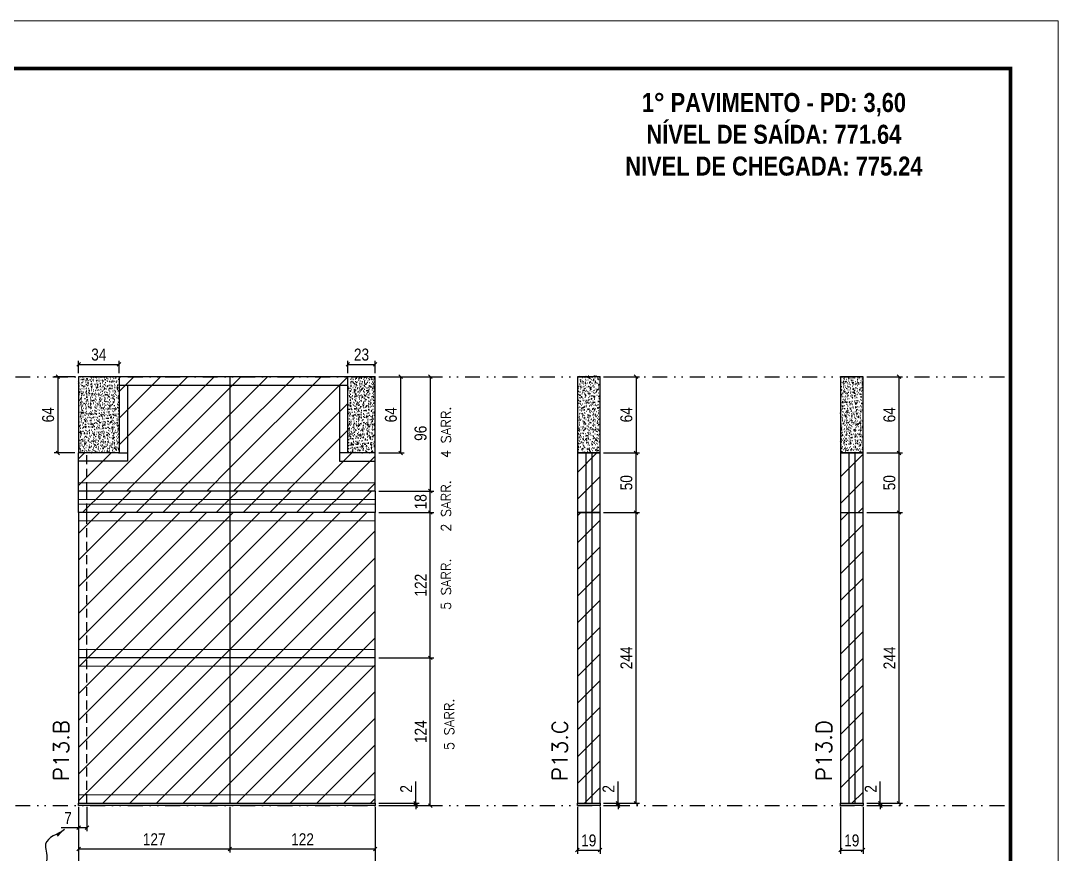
# Model space of a CAD drawing. Extents: x 2949 to 9203, y -16089 to 12527.
# Drawn here: x 3563 to 4434, y -5401 to -4702 of the extents above; entities that cross this region are included whole.
import ezdxf

# ---------------------------------------------------------------- set-up
doc = ezdxf.new("R2010")
doc.units = 0
for name, pattern in [('DASHED', [0.75, 0.5, -0.25]), ('DIVIDE2', [0.625, 0.25, -0.125, 0, -0.125, 0, -0.125]), ('HIDDEN', [0.375, 0.25, -0.125])]:
    doc.linetypes.add(name, pattern=pattern)
for name, color, linetype in [('COTA', 241, 'Continuous'), ('NOMENCLATURA', 7, 'Continuous'), ('Nível', 160, 'Continuous'), ('Painéis', 200, 'Continuous'), ('SARR_2.2x7', 40, 'Continuous'), ('Sarrafo de Pressão', 42, 'HIDDEN')]:
    doc.layers.add(name, color=color, linetype=linetype)
for name, color, linetype, lineweight in [('Folhas', 255, 'Continuous', 9), ('Hachura', 251, 'Continuous', 9), ('Sarr 2.2x7', 40, 'Continuous', 9), ('SARRAFO DE PRESSAO', 251, 'DASHED', 9), ('Texto Seção', 7, 'Continuous', 15)]:
    doc.layers.add(name, color=color, linetype=linetype, lineweight=lineweight)
doc.styles.add('COTA TECNICA', font='techl___.ttf', dxfattribs={"height": 10})
doc.styles.add('COTA TECNICA-50', font='techl___.ttf', dxfattribs={"height": 10})
doc.styles.add('REGUA-120', font='ROMANS.shx', dxfattribs={"height": 15})
doc.styles.add('ROMANC', font='techb___.ttf', dxfattribs={"height": 2.5})
doc.styles.add('ROMANS', font='romans.shx')
doc.styles.get("Standard").update_dxf_attribs({"font": 'arial.ttf'})
doc.dimstyles.new('COTA PAINEL-50', dxfattribs={"dimtxt": 10, "dimasz": 3, "dimexe": 3, "dimexo": 3, "dimgap": 3, "dimtad": 1, "dimdec": 1, "dimzin": 12, "dimdsep": 46, "dimtxsty": 'COTA TECNICA-50', "dimblk1": 'OBLIQUE', "dimblk2": 'OBLIQUE', "dimsah": 1, "dimcen": 0.9, "dimclrd": 4, "dimclre": 4, "dimclrt": 240, "dimadec": 1, "dimazin": 3, "dimtfac": 1, "dimtdec": 1, "dimtmove": 0, "dimatfit": 3, "dimfxl": 1, "dimtolj": 1, "dimtzin": 12, "dimarcsym": 0})
doc.dimstyles.new('PAINEL', dxfattribs={"dimtxt": 10, "dimasz": 3, "dimexe": 3, "dimexo": 3, "dimgap": 3, "dimtad": 1, "dimdec": 1, "dimzin": 12, "dimdsep": 46, "dimtxsty": 'COTA TECNICA', "dimblk1": 'OBLIQUE', "dimblk2": 'OBLIQUE', "dimsah": 1, "dimcen": 0.9, "dimclrd": 4, "dimclre": 4, "dimclrt": 240, "dimadec": 1, "dimazin": 3, "dimtfac": 1, "dimtdec": 1, "dimtmove": 0, "dimatfit": 3, "dimfxl": 1, "dimtolj": 1, "dimtzin": 12, "dimarcsym": 0})
doc.dimstyles.get("Standard").update_dxf_attribs({"dimtxt": 0.18, "dimasz": 0.18, "dimexe": 0.18, "dimexo": 0.0625, "dimgap": 0.09, "dimtad": 0, "dimtih": 1, "dimtoh": 1, "dimdec": 4, "dimzin": 0, "dimdsep": 46, "dimtxsty": 'Standard', "dimcen": 0.09, "dimadec": 0, "dimazin": 0, "dimtfac": 1, "dimtdec": 4, "dimtofl": 0, "dimtmove": 0, "dimatfit": 3, "dimfxl": 1, "dimtolj": 1, "dimtzin": 0, "dimarcsym": 0})
pattern_1 = [(45, (-129255.467, -37644.947), (-11.2253202, 11.2253202), [])]
pattern_2 = [(45, (-2336.75, -5158.344), (-11.22532, 11.22532), [])]
pattern_3 = [(50, (-129255.4665, -35333.7967), (5.46554007, -0.47817257), [0.5715, -6.2865]), (355, (-129255.4665, -35333.7967), (-1.05730264, 5.73170536), [0.4572, -5.02921753]), (100.4514447, (-129255.011, -35333.8366), (4.40823741, 5.25353256), [0.48570026, -5.34270734]), (46.1842, (-129255.4665, -35332.273), (8.13237123, -1.26126984), [0.85725, -9.42975]), (96.6355576, (-129254.789, -35332.378), (7.122124, 7.42278374), [0.7285507, -8.01406824]), (351.184151, (-129255.4665, -35332.273), (7.122124, 7.42278374), [0.685799, -7.54379196]), (21, (-129254.7045, -35332.6537), (4.54843174, -3.06795595), [0.5715, -6.2865]), (326, (-129254.7045, -35332.6537), (1.85406085, 5.52563898), [0.4572, -5.0292]), (71.451445, (-129254.3255, -35332.9094), (6.40249258, 2.45768307), [0.48570026, -5.34269813]), (37.5, (-129255.4665, -35333.7967), (0.092658098, 2.536651166), [0, -4.96824, 0, -5.1054, 0, -5.04825]), (7.5, (-129255.4665, -35333.7967), (2.004589875, 3.005417245), [0, -2.91084, 0, -4.85394, 0, -1.92405]), (327.5, (-129257.1658, -35333.7967), (4.067717855, -0.17186232), [0, -1.905, 0, -5.9436, 0, -7.8867]), (317.5, (-129257.9278, -35333.7967), (4.44387544, 0.76279473), [0, -2.4765, 0, -3.94716, 0, -5.6007])]
pattern_4 = [(45, (0, 1148.575), (-11.22532, 11.22532), [])]

# ---------------------------------------------------------------- blocks, each defined once
blk = doc.blocks.new('9999999999')
at = {"layer": 'Folhas'}
blk.add_lwpolyline([(98138.98, 34190.21), (99623.98, 34190.21), (99623.98, 35240.21), (98138.98, 35240.21)], close=True, dxfattribs=at)
at = {"layer": 'Folhas', "color": 30, "const_width": 3}
blk.add_lwpolyline([(98213.98, 34230.21), (99583.98, 34230.21), (99583.98, 35200.21), (98213.98, 35200.21)], close=True, dxfattribs=at)
blk = doc.blocks.new('_Oblique')
at = {"color": 0, "linetype": 'ByBlock', "lineweight": -2}
blk.add_line((-0.5, -0.5), (0.5, 0.5), dxfattribs=at)
blk = doc.blocks.new('*D2366')
at = {"layer": 'COTA', "color": 4, "lineweight": -2, "transparency": 16777216}
for p, q in [((3611.71, -5361.61), (3611.71, -5425.56)), ((3860.71, -5361.61), (3860.71, -5425.56)), ((3611.71, -5422.56), (3860.71, -5422.56))]:
    blk.add_line(p, q, dxfattribs=at)
at = {"layer": 'Defpoints', "color": 0, "transparency": 16777216}
for p in [(3611.71, -5358.61), (3860.71, -5358.61), (3860.71, -5422.56)]:
    blk.add_point(p, dxfattribs=at)
at = {"layer": 'COTA', "color": 4, "lineweight": -2, "transparency": 16777216, "xscale": 3, "yscale": 3, "zscale": 3, "rotation": 180}
blk.add_blockref('_Oblique', (3611.71, -5422.56), dxfattribs=at)
at = {"layer": 'COTA', "color": 4, "lineweight": -2, "transparency": 16777216, "xscale": 3, "yscale": 3, "zscale": 3}
blk.add_blockref('_Oblique', (3860.71, -5422.56), dxfattribs=at)
at = {"layer": 'COTA', "color": 240, "transparency": 16777216, "insert": (3736.21, -5414.46), "char_height": 10, "attachment_point": 5, "style": 'COTA TECNICA'}
blk.add_mtext('\\A1;249', dxfattribs=at)
blk = doc.blocks.new('*D2367')
at = {"layer": 'COTA', "color": 4, "lineweight": -2, "transparency": 16777216}
for p, q in [((3611.71, -5363.61), (3611.71, -5382.12)), ((3618.71, -5361.61), (3618.71, -5382.12)), ((3611.71, -5379.12), (3596.98, -5379.12)), ((3618.71, -5379.12), (3611.71, -5379.12))]:
    blk.add_line(p, q, dxfattribs=at)
at = {"layer": 'Defpoints', "color": 0, "transparency": 16777216}
for p in [(3611.71, -5360.61), (3618.71, -5358.61), (3611.71, -5379.12)]:
    blk.add_point(p, dxfattribs=at)
at = {"layer": 'COTA', "color": 4, "lineweight": -2, "transparency": 16777216, "xscale": 3, "yscale": 3, "zscale": 3, "rotation": 180}
blk.add_blockref('_Oblique', (3611.71, -5379.12), dxfattribs=at)
at = {"layer": 'COTA', "color": 4, "lineweight": -2, "transparency": 16777216, "xscale": 3, "yscale": 3, "zscale": 3}
blk.add_blockref('_Oblique', (3618.71, -5379.12), dxfattribs=at)
at = {"layer": 'COTA', "color": 240, "transparency": 16777216, "insert": (3602.85, -5371.05), "char_height": 10, "attachment_point": 5, "style": 'COTA TECNICA-50'}
blk.add_mtext('\\A1;7', dxfattribs=at)
blk = doc.blocks.new('*D2368')
at = {"layer": 'COTA', "color": 4, "lineweight": -2, "transparency": 16777216}
for p, q in [((3863.71, -5236.61), (3909.95, -5236.61)), ((3906.95, -5360.61), (3906.95, -5236.61)), ((3863.71, -5360.61), (3909.95, -5360.61))]:
    blk.add_line(p, q, dxfattribs=at)
at = {"layer": 'Defpoints', "color": 0, "transparency": 16777216}
for p in [(3860.71, -5236.61), (3906.95, -5236.61), (3860.71, -5360.61)]:
    blk.add_point(p, dxfattribs=at)
at = {"layer": 'COTA', "color": 4, "lineweight": -2, "transparency": 16777216, "xscale": 3, "yscale": 3, "zscale": 3}
for p, rotation in [((3906.95, -5236.61), 90), ((3906.95, -5360.61), 270)]:
    blk.add_blockref('_Oblique', p, dxfattribs=dict(at, rotation=rotation))
at = {"layer": 'COTA', "color": 240, "transparency": 16777216, "insert": (3898.88, -5298.61), "char_height": 10, "attachment_point": 5, "rotation": 90, "style": 'COTA TECNICA-50'}
blk.add_mtext('\\A1;124', dxfattribs=at)
blk = doc.blocks.new('*D2369')
at = {"layer": 'COTA', "color": 4, "lineweight": -2, "transparency": 16777216}
for p, q in [((3894.72, -5358.61), (3894.72, -5340.5)), ((3863.71, -5358.61), (3897.72, -5358.61)), ((3863.71, -5360.61), (3897.72, -5360.61)), ((3894.72, -5360.61), (3894.72, -5358.61)), ((3894.72, -5360.61), (3894.72, -5363.61))]:
    blk.add_line(p, q, dxfattribs=at)
at = {"layer": 'Defpoints', "color": 0, "transparency": 16777216}
for p in [(3860.71, -5358.61), (3860.71, -5360.61), (3894.72, -5360.61)]:
    blk.add_point(p, dxfattribs=at)
at = {"layer": 'COTA', "color": 4, "lineweight": -2, "transparency": 16777216, "xscale": 3, "yscale": 3, "zscale": 3}
for p, rotation in [((3894.72, -5358.61), 270), ((3894.72, -5360.61), 90)]:
    blk.add_blockref('_Oblique', p, dxfattribs=dict(at, rotation=rotation))
at = {"layer": 'COTA', "color": 240, "transparency": 16777216, "insert": (3886.72, -5346.55), "char_height": 10, "attachment_point": 5, "rotation": 90, "style": 'COTA TECNICA-50'}
blk.add_mtext('\\A1;2', dxfattribs=at)
blk = doc.blocks.new('*D2370')
at = {"layer": 'COTA', "color": 4, "linetype": 'ByBlock', "lineweight": -2, "transparency": 16777216}
for p, q in [((3863.71, -5000.61), (3909.95, -5000.61)), ((3906.95, -5000.61), (3906.95, -5096.61)), ((3863.71, -5096.61), (3909.95, -5096.61))]:
    blk.add_line(p, q, dxfattribs=at)
at = {"layer": 'Defpoints', "color": 0, "linetype": 'ByBlock', "transparency": 16777216}
for p in [(3860.71, -5000.61), (3860.71, -5096.61), (3906.95, -5096.61)]:
    blk.add_point(p, dxfattribs=at)
at = {"layer": 'COTA', "color": 4, "linetype": 'ByBlock', "lineweight": -2, "transparency": 16777216, "xscale": 3, "yscale": 3, "zscale": 3}
for p, rotation in [((3906.95, -5000.61), 90), ((3906.95, -5096.61), 270)]:
    blk.add_blockref('_Oblique', p, dxfattribs=dict(at, rotation=rotation))
at = {"layer": 'COTA', "color": 240, "linetype": 'ByBlock', "transparency": 16777216, "insert": (3898.82, -5048.11), "char_height": 10, "attachment_point": 5, "rotation": 90, "style": 'COTA TECNICA'}
blk.add_mtext('\\A1;96', dxfattribs=at)
blk = doc.blocks.new('*D2371')
at = {"layer": 'COTA', "color": 4, "linetype": 'ByBlock', "lineweight": -2, "transparency": 16777216}
for p, q in [((3863.71, -5114.61), (3909.95, -5114.61)), ((3906.95, -5236.61), (3906.95, -5114.61)), ((3863.71, -5236.61), (3909.95, -5236.61))]:
    blk.add_line(p, q, dxfattribs=at)
at = {"layer": 'Defpoints', "color": 0, "linetype": 'ByBlock', "transparency": 16777216}
for p in [(3860.71, -5114.61), (3906.95, -5114.61), (3860.71, -5236.61)]:
    blk.add_point(p, dxfattribs=at)
at = {"layer": 'COTA', "color": 4, "linetype": 'ByBlock', "lineweight": -2, "transparency": 16777216, "xscale": 3, "yscale": 3, "zscale": 3}
for p, rotation in [((3906.95, -5114.61), 90), ((3906.95, -5236.61), 270)]:
    blk.add_blockref('_Oblique', p, dxfattribs=dict(at, rotation=rotation))
at = {"layer": 'COTA', "color": 240, "linetype": 'ByBlock', "transparency": 16777216, "insert": (3898.89, -5175.61), "char_height": 10, "attachment_point": 5, "rotation": 90, "style": 'COTA TECNICA'}
blk.add_mtext('\\A1;122', dxfattribs=at)
blk = doc.blocks.new('*D2395')
at = {"layer": 'COTA', "color": 4, "linetype": 'ByBlock', "lineweight": -2, "transparency": 16777216}
for p, q in [((3611.71, -5361.61), (3611.71, -5399.92)), ((3738.71, -5361.61), (3738.71, -5399.92)), ((3611.71, -5396.92), (3738.71, -5396.92))]:
    blk.add_line(p, q, dxfattribs=at)
at = {"layer": 'Defpoints', "color": 0, "linetype": 'ByBlock', "transparency": 16777216}
for p in [(3611.71, -5358.61), (3738.71, -5358.61), (3738.71, -5396.92)]:
    blk.add_point(p, dxfattribs=at)
at = {"layer": 'COTA', "color": 4, "linetype": 'ByBlock', "lineweight": -2, "transparency": 16777216, "xscale": 3, "yscale": 3, "zscale": 3, "rotation": 180}
blk.add_blockref('_Oblique', (3611.71, -5396.92), dxfattribs=at)
at = {"layer": 'COTA', "color": 4, "linetype": 'ByBlock', "lineweight": -2, "transparency": 16777216, "xscale": 3, "yscale": 3, "zscale": 3}
blk.add_blockref('_Oblique', (3738.71, -5396.92), dxfattribs=at)
at = {"layer": 'COTA', "color": 240, "linetype": 'ByBlock', "transparency": 16777216, "insert": (3675.21, -5388.85), "char_height": 10, "attachment_point": 5, "style": 'COTA TECNICA'}
blk.add_mtext('\\A1;127', dxfattribs=at)
blk = doc.blocks.new('*D2396')
at = {"layer": 'COTA', "color": 4, "linetype": 'ByBlock', "lineweight": -2, "transparency": 16777216}
for p, q in [((3738.71, -5361.61), (3738.71, -5399.92)), ((3860.71, -5363.61), (3860.71, -5399.92)), ((3738.71, -5396.92), (3860.71, -5396.92))]:
    blk.add_line(p, q, dxfattribs=at)
at = {"layer": 'Defpoints', "color": 0, "linetype": 'ByBlock', "transparency": 16777216}
for p in [(3738.71, -5358.61), (3860.71, -5360.61), (3860.71, -5396.92)]:
    blk.add_point(p, dxfattribs=at)
at = {"layer": 'COTA', "color": 4, "linetype": 'ByBlock', "lineweight": -2, "transparency": 16777216, "xscale": 3, "yscale": 3, "zscale": 3, "rotation": 180}
blk.add_blockref('_Oblique', (3738.71, -5396.92), dxfattribs=at)
at = {"layer": 'COTA', "color": 4, "linetype": 'ByBlock', "lineweight": -2, "transparency": 16777216, "xscale": 3, "yscale": 3, "zscale": 3}
blk.add_blockref('_Oblique', (3860.71, -5396.92), dxfattribs=at)
at = {"layer": 'COTA', "color": 240, "linetype": 'ByBlock', "transparency": 16777216, "insert": (3799.71, -5388.86), "char_height": 10, "attachment_point": 5, "style": 'COTA TECNICA'}
blk.add_mtext('\\A1;122', dxfattribs=at)
blk = doc.blocks.new('*D2383')
at = {"layer": 'COTA', "color": 4, "linetype": 'ByBlock', "lineweight": -2, "transparency": 16777216}
for p, q in [((3863.71, -5000.61), (3885.02, -5000.61)), ((3882.02, -5000.61), (3882.02, -5064.61)), ((3863.71, -5064.61), (3885.02, -5064.61))]:
    blk.add_line(p, q, dxfattribs=at)
at = {"layer": 'Defpoints', "color": 0, "linetype": 'ByBlock', "transparency": 16777216}
for p in [(3860.71, -5000.61), (3860.71, -5064.61), (3882.02, -5064.61)]:
    blk.add_point(p, dxfattribs=at)
at = {"layer": 'COTA', "color": 4, "linetype": 'ByBlock', "lineweight": -2, "transparency": 16777216, "xscale": 3, "yscale": 3, "zscale": 3}
for p, rotation in [((3882.02, -5000.61), 90), ((3882.02, -5064.61), 270)]:
    blk.add_blockref('_Oblique', p, dxfattribs=dict(at, rotation=rotation))
at = {"layer": 'COTA', "color": 240, "linetype": 'ByBlock', "transparency": 16777216, "insert": (3873.92, -5032.61), "char_height": 10, "attachment_point": 5, "rotation": 90, "style": 'COTA TECNICA'}
blk.add_mtext('\\A1;64', dxfattribs=at)
blk = doc.blocks.new('*D2384')
at = {"layer": 'COTA', "color": 4, "linetype": 'ByBlock', "lineweight": -2, "transparency": 16777216}
for p, q in [((3608.71, -5000.61), (3591.3, -5000.61)), ((3594.3, -5000.61), (3594.3, -5064.61)), ((3608.71, -5064.61), (3591.3, -5064.61))]:
    blk.add_line(p, q, dxfattribs=at)
at = {"layer": 'Defpoints', "color": 0, "linetype": 'ByBlock', "transparency": 16777216}
for p in [(3611.71, -5000.61), (3594.3, -5064.61), (3611.71, -5064.61)]:
    blk.add_point(p, dxfattribs=at)
at = {"layer": 'COTA', "color": 4, "linetype": 'ByBlock', "lineweight": -2, "transparency": 16777216, "xscale": 3, "yscale": 3, "zscale": 3}
for p, rotation in [((3594.3, -5000.61), 90), ((3594.3, -5064.61), 270)]:
    blk.add_blockref('_Oblique', p, dxfattribs=dict(at, rotation=rotation))
at = {"layer": 'COTA', "color": 240, "linetype": 'ByBlock', "transparency": 16777216, "insert": (3586.2, -5032.61), "char_height": 10, "attachment_point": 5, "rotation": 90, "style": 'COTA TECNICA'}
blk.add_mtext('\\A1;64', dxfattribs=at)
blk = doc.blocks.new('*D2385')
at = {"layer": 'COTA', "color": 4, "linetype": 'ByBlock', "lineweight": -2, "transparency": 16777216}
for p, q in [((3611.71, -4997.61), (3611.71, -4987.34)), ((3645.71, -4997.61), (3645.71, -4987.34)), ((3611.71, -4990.34), (3645.71, -4990.34))]:
    blk.add_line(p, q, dxfattribs=at)
at = {"layer": 'Defpoints', "color": 0, "linetype": 'ByBlock', "transparency": 16777216}
for p in [(3645.71, -4990.34), (3611.71, -5000.61), (3645.71, -5000.61)]:
    blk.add_point(p, dxfattribs=at)
at = {"layer": 'COTA', "color": 4, "linetype": 'ByBlock', "lineweight": -2, "transparency": 16777216, "xscale": 3, "yscale": 3, "zscale": 3, "rotation": 180}
blk.add_blockref('_Oblique', (3611.71, -4990.34), dxfattribs=at)
at = {"layer": 'COTA', "color": 4, "linetype": 'ByBlock', "lineweight": -2, "transparency": 16777216, "xscale": 3, "yscale": 3, "zscale": 3}
blk.add_blockref('_Oblique', (3645.71, -4990.34), dxfattribs=at)
at = {"layer": 'COTA', "color": 240, "linetype": 'ByBlock', "transparency": 16777216, "insert": (3628.71, -4982.12), "char_height": 10, "attachment_point": 5, "style": 'COTA TECNICA'}
blk.add_mtext('\\A1;34', dxfattribs=at)
blk = doc.blocks.new('*D2386')
at = {"layer": 'COTA', "color": 4, "linetype": 'ByBlock', "lineweight": -2, "transparency": 16777216}
for p, q in [((3837.71, -4997.61), (3837.71, -4987.34)), ((3860.71, -4997.61), (3860.71, -4987.34)), ((3837.71, -4990.34), (3860.71, -4990.34))]:
    blk.add_line(p, q, dxfattribs=at)
at = {"layer": 'Defpoints', "color": 0, "linetype": 'ByBlock', "transparency": 16777216}
for p in [(3860.71, -4990.34), (3837.71, -5000.61), (3860.71, -5000.61)]:
    blk.add_point(p, dxfattribs=at)
at = {"layer": 'COTA', "color": 4, "linetype": 'ByBlock', "lineweight": -2, "transparency": 16777216, "xscale": 3, "yscale": 3, "zscale": 3, "rotation": 180}
blk.add_blockref('_Oblique', (3837.71, -4990.34), dxfattribs=at)
at = {"layer": 'COTA', "color": 4, "linetype": 'ByBlock', "lineweight": -2, "transparency": 16777216, "xscale": 3, "yscale": 3, "zscale": 3}
blk.add_blockref('_Oblique', (3860.71, -4990.34), dxfattribs=at)
at = {"layer": 'COTA', "color": 240, "linetype": 'ByBlock', "transparency": 16777216, "insert": (3849.21, -4982.12), "char_height": 10, "attachment_point": 5, "style": 'COTA TECNICA'}
blk.add_mtext('\\A1;23', dxfattribs=at)
blk = doc.blocks.new('*D2349')
at = {"layer": 'COTA', "color": 4, "lineweight": -2, "transparency": 16777216}
for p, q in [((4030.45, -5361.61), (4030.45, -5400.95)), ((4049.45, -5361.61), (4049.45, -5400.95)), ((4030.45, -5397.95), (4049.45, -5397.95))]:
    blk.add_line(p, q, dxfattribs=at)
at = {"layer": 'Defpoints', "color": 0, "transparency": 16777216}
for p in [(4030.45, -5358.61), (4049.45, -5358.61), (4049.45, -5397.95)]:
    blk.add_point(p, dxfattribs=at)
at = {"layer": 'COTA', "color": 4, "lineweight": -2, "transparency": 16777216, "xscale": 3, "yscale": 3, "zscale": 3, "rotation": 180}
blk.add_blockref('_Oblique', (4030.45, -5397.95), dxfattribs=at)
at = {"layer": 'COTA', "color": 4, "lineweight": -2, "transparency": 16777216, "xscale": 3, "yscale": 3, "zscale": 3}
blk.add_blockref('_Oblique', (4049.45, -5397.95), dxfattribs=at)
at = {"layer": 'COTA', "color": 240, "transparency": 16777216, "insert": (4039.95, -5389.87), "char_height": 10, "attachment_point": 5, "style": 'COTA TECNICA'}
blk.add_mtext('\\A1;19', dxfattribs=at)
blk = doc.blocks.new('*D2350')
at = {"layer": 'COTA', "color": 4, "lineweight": -2, "transparency": 16777216}
for p, q in [((4251.23, -5361.61), (4251.23, -5400.95)), ((4270.23, -5361.61), (4270.23, -5400.95)), ((4251.23, -5397.95), (4270.23, -5397.95))]:
    blk.add_line(p, q, dxfattribs=at)
at = {"layer": 'Defpoints', "color": 0, "transparency": 16777216}
for p in [(4251.23, -5358.61), (4270.23, -5358.61), (4270.23, -5397.95)]:
    blk.add_point(p, dxfattribs=at)
at = {"layer": 'COTA', "color": 4, "lineweight": -2, "transparency": 16777216, "xscale": 3, "yscale": 3, "zscale": 3, "rotation": 180}
blk.add_blockref('_Oblique', (4251.23, -5397.95), dxfattribs=at)
at = {"layer": 'COTA', "color": 4, "lineweight": -2, "transparency": 16777216, "xscale": 3, "yscale": 3, "zscale": 3}
blk.add_blockref('_Oblique', (4270.23, -5397.95), dxfattribs=at)
at = {"layer": 'COTA', "color": 240, "transparency": 16777216, "insert": (4260.73, -5389.87), "char_height": 10, "attachment_point": 5, "style": 'COTA TECNICA'}
blk.add_mtext('\\A1;19', dxfattribs=at)
blk = doc.blocks.new('*D2351')
at = {"layer": 'COTA', "color": 4, "lineweight": -2, "transparency": 16777216}
for p, q in [((4273.23, -5000.61), (4303.44, -5000.61)), ((4300.44, -5064.61), (4300.44, -5000.61)), ((4273.23, -5064.61), (4303.44, -5064.61))]:
    blk.add_line(p, q, dxfattribs=at)
at = {"layer": 'Defpoints', "color": 0, "transparency": 16777216}
for p in [(4270.23, -5000.61), (4300.44, -5000.61), (4270.23, -5064.61)]:
    blk.add_point(p, dxfattribs=at)
at = {"layer": 'COTA', "color": 4, "lineweight": -2, "transparency": 16777216, "xscale": 3, "yscale": 3, "zscale": 3}
for p, rotation in [((4300.44, -5000.61), 90), ((4300.44, -5064.61), 270)]:
    blk.add_blockref('_Oblique', p, dxfattribs=dict(at, rotation=rotation))
at = {"layer": 'COTA', "color": 240, "transparency": 16777216, "insert": (4292.34, -5032.61), "char_height": 10, "attachment_point": 5, "rotation": 90, "style": 'COTA TECNICA'}
blk.add_mtext('\\A1;64', dxfattribs=at)
blk = doc.blocks.new('*D2352')
at = {"layer": 'COTA', "color": 4, "lineweight": -2, "transparency": 16777216}
for p, q in [((4064.54, -5358.61), (4064.54, -5340.5)), ((4052.45, -5358.61), (4067.54, -5358.61)), ((4052.45, -5360.61), (4067.54, -5360.61)), ((4064.54, -5360.61), (4064.54, -5358.61)), ((4064.54, -5360.61), (4064.54, -5363.61))]:
    blk.add_line(p, q, dxfattribs=at)
at = {"layer": 'Defpoints', "color": 0, "transparency": 16777216}
for p in [(4049.45, -5358.61), (4049.45, -5360.61), (4064.54, -5358.61)]:
    blk.add_point(p, dxfattribs=at)
at = {"layer": 'COTA', "color": 4, "lineweight": -2, "transparency": 16777216, "xscale": 3, "yscale": 3, "zscale": 3}
for p, rotation in [((4064.54, -5358.61), 270), ((4064.54, -5360.61), 90)]:
    blk.add_blockref('_Oblique', p, dxfattribs=dict(at, rotation=rotation))
at = {"layer": 'COTA', "color": 240, "transparency": 16777216, "insert": (4056.54, -5346.55), "char_height": 10, "attachment_point": 5, "rotation": 90, "style": 'COTA TECNICA-50'}
blk.add_mtext('\\A1;2', dxfattribs=at)
blk = doc.blocks.new('*D2389')
at = {"layer": 'COTA', "color": 4, "linetype": 'ByBlock', "lineweight": -2, "transparency": 16777216}
for p, q in [((4052.45, -5000.61), (4082.66, -5000.61)), ((4079.66, -5000.61), (4079.66, -5064.61)), ((4052.45, -5064.61), (4082.66, -5064.61))]:
    blk.add_line(p, q, dxfattribs=at)
at = {"layer": 'Defpoints', "color": 0, "linetype": 'ByBlock', "transparency": 16777216}
for p in [(4049.45, -5000.61), (4049.45, -5064.61), (4079.66, -5064.61)]:
    blk.add_point(p, dxfattribs=at)
at = {"layer": 'COTA', "color": 4, "linetype": 'ByBlock', "lineweight": -2, "transparency": 16777216, "xscale": 3, "yscale": 3, "zscale": 3}
for p, rotation in [((4079.66, -5000.61), 90), ((4079.66, -5064.61), 270)]:
    blk.add_blockref('_Oblique', p, dxfattribs=dict(at, rotation=rotation))
at = {"layer": 'COTA', "color": 240, "linetype": 'ByBlock', "transparency": 16777216, "insert": (4071.55, -5032.61), "char_height": 10, "attachment_point": 5, "rotation": 90, "style": 'COTA TECNICA'}
blk.add_mtext('\\A1;64', dxfattribs=at)
blk = doc.blocks.new('*D2390')
at = {"layer": 'COTA', "color": 4, "linetype": 'ByBlock', "lineweight": -2, "transparency": 16777216}
for p, q in [((4052.45, -5114.61), (4082.66, -5114.61)), ((4079.66, -5358.61), (4079.66, -5114.61)), ((4052.45, -5358.61), (4082.66, -5358.61))]:
    blk.add_line(p, q, dxfattribs=at)
at = {"layer": 'Defpoints', "color": 0, "linetype": 'ByBlock', "transparency": 16777216}
for p in [(4049.45, -5114.61), (4079.66, -5114.61), (4049.45, -5358.61)]:
    blk.add_point(p, dxfattribs=at)
at = {"layer": 'COTA', "color": 4, "linetype": 'ByBlock', "lineweight": -2, "transparency": 16777216, "xscale": 3, "yscale": 3, "zscale": 3}
for p, rotation in [((4079.66, -5114.61), 90), ((4079.66, -5358.61), 270)]:
    blk.add_blockref('_Oblique', p, dxfattribs=dict(at, rotation=rotation))
at = {"layer": 'COTA', "color": 240, "linetype": 'ByBlock', "transparency": 16777216, "insert": (4071.58, -5236.61), "char_height": 10, "attachment_point": 5, "rotation": 90, "style": 'COTA TECNICA'}
blk.add_mtext('\\A1;244', dxfattribs=at)
blk = doc.blocks.new('*D2397')
at = {"layer": 'COTA', "color": 4, "linetype": 'ByBlock', "lineweight": -2, "transparency": 16777216}
for p, q in [((4052.45, -5064.61), (4082.66, -5064.61)), ((4079.66, -5114.61), (4079.66, -5064.61)), ((4052.45, -5114.61), (4082.66, -5114.61))]:
    blk.add_line(p, q, dxfattribs=at)
at = {"layer": 'Defpoints', "color": 0, "linetype": 'ByBlock', "transparency": 16777216}
for p in [(4049.45, -5064.61), (4079.66, -5064.61), (4049.45, -5114.61)]:
    blk.add_point(p, dxfattribs=at)
at = {"layer": 'COTA', "color": 4, "linetype": 'ByBlock', "lineweight": -2, "transparency": 16777216, "xscale": 3, "yscale": 3, "zscale": 3}
for p, rotation in [((4079.66, -5064.61), 90), ((4079.66, -5114.61), 270)]:
    blk.add_blockref('_Oblique', p, dxfattribs=dict(at, rotation=rotation))
at = {"layer": 'COTA', "color": 240, "linetype": 'ByBlock', "transparency": 16777216, "insert": (4071.55, -5089.61), "char_height": 10, "attachment_point": 5, "rotation": 90, "style": 'COTA TECNICA'}
blk.add_mtext('\\A1;50', dxfattribs=at)
blk = doc.blocks.new('*D2372')
at = {"layer": 'COTA', "color": 4, "linetype": 'ByBlock', "lineweight": -2, "transparency": 16777216}
for p, q in [((4273.23, -5114.61), (4303.44, -5114.61)), ((4300.44, -5358.61), (4300.44, -5114.61)), ((4273.23, -5358.61), (4303.44, -5358.61))]:
    blk.add_line(p, q, dxfattribs=at)
at = {"layer": 'Defpoints', "color": 0, "linetype": 'ByBlock', "transparency": 16777216}
for p in [(4270.23, -5114.61), (4300.44, -5114.61), (4270.23, -5358.61)]:
    blk.add_point(p, dxfattribs=at)
at = {"layer": 'COTA', "color": 4, "linetype": 'ByBlock', "lineweight": -2, "transparency": 16777216, "xscale": 3, "yscale": 3, "zscale": 3}
for p, rotation in [((4300.44, -5114.61), 90), ((4300.44, -5358.61), 270)]:
    blk.add_blockref('_Oblique', p, dxfattribs=dict(at, rotation=rotation))
at = {"layer": 'COTA', "color": 240, "linetype": 'ByBlock', "transparency": 16777216, "insert": (4292.37, -5236.61), "char_height": 10, "attachment_point": 5, "rotation": 90, "style": 'COTA TECNICA'}
blk.add_mtext('\\A1;244', dxfattribs=at)
blk = doc.blocks.new('*D2373')
at = {"layer": 'COTA', "color": 4, "linetype": 'ByBlock', "lineweight": -2, "transparency": 16777216}
for p, q in [((4273.23, -5064.61), (4303.44, -5064.61)), ((4300.44, -5114.61), (4300.44, -5064.61)), ((4273.23, -5114.61), (4303.44, -5114.61))]:
    blk.add_line(p, q, dxfattribs=at)
at = {"layer": 'Defpoints', "color": 0, "linetype": 'ByBlock', "transparency": 16777216}
for p in [(4270.23, -5064.61), (4300.44, -5064.61), (4270.23, -5114.61)]:
    blk.add_point(p, dxfattribs=at)
at = {"layer": 'COTA', "color": 4, "linetype": 'ByBlock', "lineweight": -2, "transparency": 16777216, "xscale": 3, "yscale": 3, "zscale": 3}
for p, rotation in [((4300.44, -5064.61), 90), ((4300.44, -5114.61), 270)]:
    blk.add_blockref('_Oblique', p, dxfattribs=dict(at, rotation=rotation))
at = {"layer": 'COTA', "color": 240, "linetype": 'ByBlock', "transparency": 16777216, "insert": (4292.33, -5089.61), "char_height": 10, "attachment_point": 5, "rotation": 90, "style": 'COTA TECNICA'}
blk.add_mtext('\\A1;50', dxfattribs=at)
blk = doc.blocks.new('*D2398')
at = {"layer": 'COTA', "color": 4, "linetype": 'ByBlock', "lineweight": -2, "transparency": 16777216}
for p, q in [((4284.65, -5358.61), (4284.65, -5340.5)), ((4273.23, -5358.61), (4287.65, -5358.61)), ((4273.23, -5360.61), (4287.65, -5360.61)), ((4284.65, -5360.61), (4284.65, -5358.61)), ((4284.65, -5360.61), (4284.65, -5363.61))]:
    blk.add_line(p, q, dxfattribs=at)
at = {"layer": 'Defpoints', "color": 0, "linetype": 'ByBlock', "transparency": 16777216}
for p in [(4270.23, -5358.61), (4270.23, -5360.61), (4284.65, -5358.61)]:
    blk.add_point(p, dxfattribs=at)
at = {"layer": 'COTA', "color": 4, "linetype": 'ByBlock', "lineweight": -2, "transparency": 16777216, "xscale": 3, "yscale": 3, "zscale": 3}
for p, rotation in [((4284.65, -5358.61), 270), ((4284.65, -5360.61), 90)]:
    blk.add_blockref('_Oblique', p, dxfattribs=dict(at, rotation=rotation))
at = {"layer": 'COTA', "color": 240, "linetype": 'ByBlock', "transparency": 16777216, "insert": (4276.65, -5346.55), "char_height": 10, "attachment_point": 5, "rotation": 90, "style": 'COTA TECNICA'}
blk.add_mtext('\\A1;2', dxfattribs=at)
blk = doc.blocks.new('*D2401')
at = {"layer": 'COTA', "color": 4, "lineweight": -2, "transparency": 16777216}
for p, q in [((3863.71, -5096.61), (3909.95, -5096.61)), ((3906.95, -5114.61), (3906.95, -5096.61)), ((3863.71, -5114.61), (3909.95, -5114.61))]:
    blk.add_line(p, q, dxfattribs=at)
at = {"layer": 'Defpoints', "color": 0, "transparency": 16777216}
for p in [(3860.71, -5096.61), (3906.95, -5096.61), (3860.71, -5114.61)]:
    blk.add_point(p, dxfattribs=at)
at = {"layer": 'COTA', "color": 4, "lineweight": -2, "transparency": 16777216, "xscale": 3, "yscale": 3, "zscale": 3}
for p, rotation in [((3906.95, -5096.61), 90), ((3906.95, -5114.61), 270)]:
    blk.add_blockref('_Oblique', p, dxfattribs=dict(at, rotation=rotation))
at = {"layer": 'COTA', "color": 240, "transparency": 16777216, "insert": (3898.85, -5105.61), "char_height": 10, "attachment_point": 5, "rotation": 90, "style": 'COTA TECNICA'}
blk.add_mtext('\\A1;18', dxfattribs=at)

msp = doc.modelspace()

# ---------------------------------------------------------------- hatches: boundary and pattern name
at = {"layer": 'COTA', "linetype": 'ByBlock'}
h = msp.add_hatch(dxfattribs=at)
h.set_pattern_fill('AR-CONC', color=256, scale=0.03)
h.set_pattern_definition(pattern_3)
h.paths.add_polyline_path([(3645.71, -5000.61), (3611.71, -5000.61), (3611.71, -5064.61), (3645.71, -5064.61)])
h = msp.add_hatch(dxfattribs=at)
h.set_pattern_fill('AR-CONC', color=256, scale=0.03)
h.set_pattern_definition(pattern_3)
h.paths.add_polyline_path([(3860.71, -5000.61), (3837.71, -5000.61), (3837.71, -5064.61), (3860.71, -5064.61)])
h = msp.add_hatch(dxfattribs=at)
h.set_pattern_fill('AR-CONC', color=256, scale=0.03)
h.set_pattern_definition([(50, (-127700.655, -33066.6465), (5.46554007, -0.47817257), [0.5715, -6.2865]), (355, (-127700.655, -33066.6465), (-1.05730264, 5.73170536), [0.4572, -5.02921753]), (100.4514447, (-127700.1994, -33066.6863), (4.40823741, 5.25353256), [0.48570026, -5.34270734]), (46.1842, (-127700.655, -33065.1225), (8.13237123, -1.26126984), [0.85725, -9.42975]), (96.6355576, (-127699.977, -33065.2276), (7.122124, 7.42278374), [0.7285507, -8.01406824]), (351.184151, (-127700.655, -33065.1225), (7.122124, 7.42278374), [0.685799, -7.54379196]), (21, (-127699.893, -33065.5035), (4.54843174, -3.06795595), [0.5715, -6.2865]), (326, (-127699.893, -33065.5035), (1.85406085, 5.52563898), [0.4572, -5.0292]), (71.451445, (-127699.514, -33065.759), (6.40249258, 2.45768307), [0.48570026, -5.34269813]), (37.5, (-127700.6549, -33066.6465), (0.092658098, 2.536651166), [0, -4.96824, 0, -5.1054, 0, -5.04825]), (7.5, (-127700.655, -33066.6465), (2.004589875, 3.005417245), [0, -2.91084, 0, -4.85394, 0, -1.92405]), (327.5, (-127702.3542, -33066.6465), (4.067717855, -0.17186232), [0, -1.905, 0, -5.9436, 0, -7.8867]), (317.5, (-127703.116, -33066.6465), (4.44387544, 0.76279473), [0, -2.4765, 0, -3.94716, 0, -5.6007])])
h.paths.add_polyline_path([(4030.82, -5064.61), (4049.07, -5064.61), (4048.45, -4999.61), (4030.2, -4999.61)])
h = msp.add_hatch(dxfattribs=at)
h.set_pattern_fill('AR-CONC', color=256, scale=0.03)
h.set_pattern_definition([(50, (-127663.04, -33067.6465), (5.46554007, -0.47817257), [0.5715, -6.2865]), (355, (-127663.04, -33067.6465), (-1.05730264, 5.73170536), [0.4572, -5.02921753]), (100.4514447, (-127662.5846, -33067.6863), (4.40823741, 5.25353256), [0.48570026, -5.34270734]), (46.1842, (-127663.04, -33066.1225), (8.13237123, -1.26126984), [0.85725, -9.42975]), (96.6355576, (-127662.3624, -33066.2276), (7.122124, 7.42278374), [0.7285507, -8.01406824]), (351.184151, (-127663.04, -33066.1225), (7.122124, 7.42278374), [0.685799, -7.54379196]), (21, (-127662.278, -33066.5035), (4.54843174, -3.06795595), [0.5715, -6.2865]), (326, (-127662.278, -33066.5035), (1.85406085, 5.52563898), [0.4572, -5.0292]), (71.451445, (-127661.899, -33066.759), (6.40249258, 2.45768307), [0.48570026, -5.34269813]), (37.5, (-127663.0401, -33067.6465), (0.092658098, 2.536651166), [0, -4.96824, 0, -5.1054, 0, -5.04825]), (7.5, (-127663.04, -33067.6465), (2.004589875, 3.005417245), [0, -2.91084, 0, -4.85394, 0, -1.92405]), (327.5, (-127664.7394, -33067.6465), (4.067717855, -0.17186232), [0, -1.905, 0, -5.9436, 0, -7.8867]), (317.5, (-127665.5014, -33067.6465), (4.44387544, 0.76279473), [0, -2.4765, 0, -3.94716, 0, -5.6007])])
h.paths.add_polyline_path([(4251.23, -5064.61), (4270.23, -5064.61), (4270.23, -5000.61), (4251.23, -5000.61)])
at = {"layer": 'Hachura', "linetype": 'ByBlock'}
h = msp.add_hatch(dxfattribs=at)
h.set_pattern_fill('ANSI31', color=256, scale=5)
h.set_pattern_definition(pattern_2)
h.paths.add_polyline_path([(3738.71, -5000.61), (3645.71, -5000.61), (3645.71, -5064.61), (3611.71, -5064.61), (3611.71, -5096.61), (3738.71, -5096.61)])
h = msp.add_hatch(dxfattribs=at)
h.set_pattern_fill('ANSI31', color=256, scale=5)
h.set_pattern_definition(pattern_2)
h.paths.add_polyline_path([(3738.71, -5096.61), (3860.71, -5096.61), (3860.71, -5064.61), (3837.71, -5064.61), (3837.71, -5000.61), (3738.71, -5000.61)])
at = {"layer": 'Hachura'}
h = msp.add_hatch(dxfattribs=at)
h.set_pattern_fill('ANSI31', color=256, scale=5)
h.set_pattern_definition(pattern_4)
h.paths.add_polyline_path([(4049.45, -5064.61), (4030.45, -5064.61), (4030.45, -5114.61), (4049.45, -5114.61)])
h = msp.add_hatch(dxfattribs=at)
h.set_pattern_fill('ANSI31', color=256, scale=5)
h.set_pattern_definition(pattern_4)
h.paths.add_polyline_path([(4270.23, -5064.61), (4251.23, -5064.61), (4251.23, -5114.61), (4270.23, -5114.61)])
at = {"layer": 'Hachura', "linetype": 'ByBlock'}
h = msp.add_hatch(dxfattribs=at)
h.set_pattern_fill('ANSI31', color=256, scale=5)
h.set_pattern_definition(pattern_4)
h.paths.add_polyline_path([(3738.71, -5114.61), (3738.71, -5096.61), (3611.71, -5096.61), (3611.71, -5114.61)])
h = msp.add_hatch(dxfattribs=at)
h.set_pattern_fill('ANSI31', color=256, scale=5)
h.set_pattern_definition(pattern_4)
h.paths.add_polyline_path([(3860.71, -5114.61), (3860.71, -5096.61), (3738.71, -5096.61), (3738.71, -5114.61)])
h = msp.add_hatch(dxfattribs=at)
h.set_pattern_fill('ANSI31', color=256, scale=5)
h.set_pattern_definition(pattern_1)
h.paths.add_polyline_path([(3611.71, -5114.61), (3611.71, -5236.61), (3738.71, -5236.61), (3738.71, -5114.61)])
h = msp.add_hatch(dxfattribs=at)
h.set_pattern_fill('ANSI31', color=256, scale=5)
h.set_pattern_definition(pattern_1)
h.paths.add_polyline_path([(3860.71, -5236.61), (3860.71, -5114.61), (3738.71, -5114.61), (3738.71, -5236.61)])
h = msp.add_hatch(dxfattribs=at)
h.set_pattern_fill('ANSI31', color=256, scale=5)
h.set_pattern_definition(pattern_1)
h.paths.add_polyline_path([(4049.45, -5114.61), (4030.45, -5114.61), (4030.45, -5358.61), (4049.45, -5358.61)])
h = msp.add_hatch(dxfattribs=at)
h.set_pattern_fill('ANSI31', color=256, scale=5)
h.set_pattern_definition(pattern_1)
h.paths.add_polyline_path([(4270.23, -5114.61), (4251.23, -5114.61), (4251.23, -5358.61), (4270.23, -5358.61)])
h = msp.add_hatch(dxfattribs=at)
h.set_pattern_fill('ANSI31', color=256, scale=5)
h.set_pattern_definition(pattern_1)
h.paths.add_polyline_path([(3738.71, -5236.61), (3611.71, -5236.61), (3611.71, -5358.61), (3738.71, -5358.61)])
h = msp.add_hatch(dxfattribs=at)
h.set_pattern_fill('ANSI31', color=256, scale=5)
h.set_pattern_definition(pattern_1)
h.paths.add_polyline_path([(3738.71, -5236.61), (3738.71, -5358.61), (3860.71, -5358.61), (3860.71, -5236.61)])

# ---------------------------------------------------------------- linework, layer by layer
at = {"layer": 'COTA', "linetype": 'ByBlock'}
for p, q in [((3645.71, -5000.61), (3611.71, -5000.61)), ((3611.71, -5000.61), (3611.71, -5064.61)), ((3860.71, -5000.61), (3837.71, -5000.61)), ((3860.71, -5064.61), (3860.71, -5000.61))]:
    msp.add_line(p, q, dxfattribs=at)
for points in [[(4030.45, -5064.61), (4049.45, -5064.61), (4049.45, -5000.61), (4030.45, -5000.61)], [(4251.23, -5064.61), (4270.23, -5064.61), (4270.23, -5000.61), (4251.23, -5000.61)]]:
    msp.add_lwpolyline(points, close=True, dxfattribs=at)
at = {"layer": 'Nível', "color": 4, "linetype": 'DIVIDE2', "ltscale": 50}
for p, q in [((3024.03, -5000.61), (4394.03, -5000.61)), ((3024.03, -5360.61), (4394.03, -5360.61))]:
    msp.add_line(p, q, dxfattribs=at)
at = {"layer": 'Painéis'}
for p, q in [((3837.71, -5000.61), (3645.71, -5000.61)), ((3645.71, -5000.61), (3645.71, -5064.61)), ((3738.71, -5000.61), (3738.71, -5358.61)), ((3837.71, -5064.61), (3837.71, -5000.61)), ((3645.71, -5064.61), (3611.71, -5064.61)), ((3611.71, -5064.61), (3611.71, -5064.61)), ((3611.71, -5096.61), (3611.71, -5064.61)), ((3860.71, -5064.61), (3837.71, -5064.61)), ((3860.71, -5064.61), (3860.71, -5064.61)), ((3860.71, -5096.61), (3860.71, -5064.61)), ((4270.23, -5064.61), (4251.23, -5064.61)), ((4251.23, -5064.61), (4251.23, -5358.61)), ((4270.23, -5358.61), (4270.23, -5064.61)), ((3860.71, -5096.61), (3611.71, -5096.61)), ((3611.71, -5114.61), (3611.71, -5096.61)), ((3860.71, -5096.61), (3860.71, -5114.61)), ((3611.71, -5114.61), (3611.71, -5358.61)), ((3860.71, -5114.61), (3611.71, -5114.61)), ((3860.71, -5358.61), (3860.71, -5114.61)), ((4251.23, -5114.61), (4270.23, -5114.61)), ((3860.71, -5236.61), (3611.71, -5236.61)), ((3611.71, -5358.61), (3860.71, -5358.61)), ((4251.23, -5358.61), (4270.23, -5358.61)), ((4251.23, -5358.61), (4270.23, -5358.61)), ((4251.23, -5360.61), (4251.23, -5358.61)), ((4270.23, -5360.61), (4251.23, -5360.61)), ((4270.23, -5358.61), (4270.23, -5360.61))]:
    msp.add_line(p, q, dxfattribs=at)
for points in [[(4030.45, -5114.61), (4049.45, -5114.61), (4049.45, -5064.61), (4030.45, -5064.61)], [(4030.45, -5358.61), (4049.45, -5358.61), (4049.45, -5114.61), (4030.45, -5114.61)], [(3611.71, -5358.61), (3860.71, -5358.61), (3860.71, -5360.61), (3611.71, -5360.61)], [(4030.45, -5358.61), (4049.45, -5358.61), (4049.45, -5360.61), (4030.45, -5360.61)]]:
    msp.add_lwpolyline(points, close=True, dxfattribs=at)
at = {"layer": 'Sarr 2.2x7'}
for p, q in [((3738.71, -5089.61), (3611.71, -5089.61)), ((3860.71, -5089.61), (3738.71, -5089.61)), ((3860.71, -5103.61), (3611.71, -5103.61)), ((3860.71, -5107.61), (3611.71, -5107.61)), ((3860.71, -5121.61), (3611.71, -5121.61)), ((3860.71, -5229.61), (3611.71, -5229.61)), ((3860.71, -5243.61), (3611.71, -5243.61)), ((3860.71, -5351.61), (3611.71, -5351.61)), ((3860.71, -5358.61), (3611.71, -5358.61))]:
    msp.add_line(p, q, dxfattribs=at)
at = {"layer": 'Sarr 2.2x7', "linetype": 'Continuous'}
for p, q in [((3611.71, -5236.61), (3611.71, -5229.61)), ((3860.71, -5236.61), (3860.71, -5229.61)), ((3611.71, -5358.61), (3611.71, -5351.61)), ((3860.71, -5358.61), (3860.71, -5351.61))]:
    msp.add_line(p, q, dxfattribs=at)
at = {"layer": 'SARR_2.2x7'}
for p, q in [((3645.71, -5007.61), (3837.71, -5007.61)), ((3652.71, -5007.61), (3652.71, -5064.61)), ((3830.71, -5007.61), (3830.71, -5064.61)), ((3645.71, -5064.61), (3652.71, -5064.61)), ((3652.71, -5064.61), (3652.71, -5071.61)), ((3652.71, -5064.61), (3652.71, -5071.61)), ((3837.71, -5064.61), (3830.71, -5064.61)), ((3830.71, -5064.61), (3830.71, -5071.61)), ((4037.45, -5064.61), (4037.45, -5358.61)), ((4042.45, -5064.61), (4042.45, -5358.61)), ((4258.23, -5064.61), (4258.23, -5358.61)), ((4263.23, -5064.61), (4263.23, -5358.61)), ((3652.71, -5071.61), (3611.71, -5071.61)), ((3830.71, -5071.61), (3860.71, -5071.61))]:
    msp.add_line(p, q, dxfattribs=at)
at = {"layer": 'Sarrafo de Pressão', "ltscale": 30}
for p, q in [((3618.71, -5096.61), (3618.71, -5064.61)), ((3618.71, -5114.61), (3618.71, -5096.61)), ((3618.71, -5119.61), (3618.71, -5114.61)), ((3618.71, -5236.61), (3618.71, -5119.61)), ((3618.71, -5358.61), (3618.71, -5236.61))]:
    msp.add_line(p, q, dxfattribs=at)

# ---------------------------------------------------------------- block references
at = {"layer": 'SARRAFO DE PRESSAO', "color": 6, "linetype": 'ByBlock'}
msp.add_blockref('9999999999', (-95189.94, -39942.1), dxfattribs=at)

# ---------------------------------------------------------------- texts
at = {"layer": 'NOMENCLATURA', "color": 2, "insert": (4195.36, -4735.83), "char_height": 16, "attachment_point": 2, "style": 'ROMANC'}
msp.add_mtext_dynamic_manual_height_columns('\\P1° PAVIMENTO - PD: 3,60\\PNÍVEL DE SAÍDA: 771.64\\PNIVEL DE CHEGADA: 775.24', width=300.2766, gutter_width=1, heights=[0], dxfattribs=at)
at = {"layer": 'Texto Seção', "linetype": 'Continuous', "style": 'ROMANS'}
for s, p in [('4 SARR.', (3924.15, -5068.92)), ('2 SARR.', (3924.15, -5130.73)), ('5 SARR.', (3924.15, -5196.39)), ('5 SARR.', (3926.86, -5313.98))]:
    msp.add_text(s, height=8, rotation=90, dxfattribs=at).set_placement(p)
at = {"layer": 'Texto Seção', "char_height": 13, "width": 285.3299, "attachment_point": 7, "rotation": 90, "style": 'REGUA-120'}
for s, insert in [('P13.B', (3603.68, -5340.14)), ('P13.C', (4022.12, -5340.14)), ('P13.D', (4243.91, -5340.14))]:
    msp.add_mtext(s, dxfattribs=dict(at, insert=insert))

# ---------------------------------------------------------------- dimensions: what is measured, and where the dimension line sits
at = {"layer": 'COTA', "linetype": 'ByBlock'}
for base, p1, p2, picture, middle in [((3645.71, -4990.34), (3611.71, -5000.61), (3645.71, -5000.61), '*D2385', (3628.71, -4982.12)), ((3738.71, -5396.92), (3611.71, -5358.61), (3738.71, -5358.61), '*D2395', (3675.21, -5388.85))]:
    dim = msp.add_linear_dim(base=base, p1=p1, p2=p2, dimstyle='PAINEL', dxfattribs=at)
    dim.commit()
    dim.dimension.update_dxf_attribs({"geometry": picture, "text_midpoint": middle})
for base, p1, p2, picture, middle in [((3860.71, -4990.34), (3837.71, -5000.61), (3860.71, -5000.61), '*D2386', (3849.21, -4982.12)), ((3860.71, -5396.92), (3738.71, -5358.61), (3860.71, -5360.61), '*D2396', (3799.71, -5388.86))]:
    dim = msp.add_linear_dim(base=base, p1=p1, p2=p2, dimstyle='PAINEL', override={"dimtmove": 1}, dxfattribs=at)
    dim.commit()
    dim.dimension.update_dxf_attribs({"geometry": picture, "text_midpoint": middle})
for base, p1, p2, picture, middle in [((3594.3, -5064.61), (3611.71, -5000.61), (3611.71, -5064.61), '*D2384', (3586.2, -5032.61)), ((3882.02, -5064.61), (3860.71, -5000.61), (3860.71, -5064.61), '*D2383', (3873.92, -5032.61)), ((4079.66, -5064.61), (4049.45, -5000.61), (4049.45, -5064.61), '*D2389', (4071.55, -5032.61)), ((3906.95, -5114.61), (3860.71, -5236.61), (3860.71, -5114.61), '*D2371', (3898.89, -5175.61)), ((4079.66, -5114.61), (4049.45, -5358.61), (4049.45, -5114.61), '*D2390', (4071.58, -5236.61)), ((4300.44, -5114.61), (4270.23, -5358.61), (4270.23, -5114.61), '*D2372', (4292.37, -5236.61)), ((4284.65, -5358.61), (4270.23, -5360.61), (4270.23, -5358.61), '*D2398', (4276.65, -5346.55))]:
    dim = msp.add_linear_dim(base=base, p1=p1, p2=p2, angle=90, dimstyle='PAINEL', dxfattribs=at)
    dim.commit()
    dim.dimension.update_dxf_attribs({"geometry": picture, "text_midpoint": middle})
dim = msp.add_linear_dim(base=(3906.95, -5096.61), p1=(3860.71, -5000.61), p2=(3860.71, -5096.61), angle=90, dimstyle='PAINEL', dxfattribs=at)
dim.commit()
dim.dimension.update_dxf_attribs({"geometry": '*D2370', "text_midpoint": (3906.95, -5048.11), "dimtype": 160})
at = {"layer": 'COTA'}
dim = msp.add_linear_dim(base=(4300.44, -5000.61), p1=(4270.23, -5064.61), p2=(4270.23, -5000.61), angle=90, dimstyle='PAINEL', override={"dimarcsym": 2}, dxfattribs=at)
dim.commit()
dim.dimension.update_dxf_attribs({"geometry": '*D2351', "text_midpoint": (4292.34, -5032.61)})
at = {"layer": 'COTA', "linetype": 'ByBlock'}
for base, p1, p2, picture, middle in [((4079.66, -5064.61), (4049.45, -5114.61), (4049.45, -5064.61), '*D2397', (4071.55, -5089.61)), ((4300.44, -5064.61), (4270.23, -5114.61), (4270.23, -5064.61), '*D2373', (4292.33, -5089.61))]:
    dim = msp.add_linear_dim(base=base, p1=p1, p2=p2, angle=90, dimstyle='PAINEL', override={"dimtmove": 1}, dxfattribs=at)
    dim.commit()
    dim.dimension.update_dxf_attribs({"geometry": picture, "text_midpoint": middle})
at = {"layer": 'COTA'}
for base, p1, p2, angle, dimstyle, picture, middle in [((3906.95, -5096.61), (3860.71, -5114.61), (3860.71, -5096.61), 90, 'PAINEL', '*D2401', (3898.85, -5105.61)), ((3906.95, -5236.61), (3860.71, -5360.61), (3860.71, -5236.61), 90, 'COTA PAINEL-50', '*D2368', (3898.88, -5298.61)), ((3611.71, -5379.12), (3618.71, -5358.61), (3611.71, -5360.61), 180, 'COTA PAINEL-50', '*D2367', (3602.85, -5371.05))]:
    dim = msp.add_linear_dim(base=base, p1=p1, p2=p2, angle=angle, dimstyle=dimstyle, dxfattribs=at)
    dim.commit()
    dim.dimension.update_dxf_attribs({"geometry": picture, "text_midpoint": middle})
for base, p1, p2, picture, middle in [((3894.72, -5360.61), (3860.71, -5358.61), (3860.71, -5360.61), '*D2369', (3894.72, -5346.55)), ((4064.54, -5358.61), (4049.45, -5360.61), (4049.45, -5358.61), '*D2352', (4064.54, -5346.55))]:
    dim = msp.add_linear_dim(base=base, p1=p1, p2=p2, angle=90, dimstyle='COTA PAINEL-50', dxfattribs=at)
    dim.commit()
    dim.dimension.update_dxf_attribs({"geometry": picture, "text_midpoint": middle, "dimtype": 160})
for base, p1, p2, picture, middle in [((3860.71, -5422.56), (3611.71, -5358.61), (3860.71, -5358.61), '*D2366', (3736.21, -5414.46)), ((4049.45, -5397.95), (4030.45, -5358.61), (4049.45, -5358.61), '*D2349', (4039.95, -5389.87)), ((4270.23, -5397.95), (4251.23, -5358.61), (4270.23, -5358.61), '*D2350', (4260.73, -5389.87))]:
    dim = msp.add_linear_dim(base=base, p1=p1, p2=p2, dimstyle='PAINEL', override={"dimarcsym": 2}, dxfattribs=at)
    dim.commit()
    dim.dimension.update_dxf_attribs({"geometry": picture, "text_midpoint": middle})

# ---------------------------------------------------------------- leaders
at = {"layer": 'COTA', "path_type": 1}
msp.add_leader([(3599.88, -5380.79), (3584.1, -5392.62), (3585.02, -5405.63), (3579.47, -5415.41)], dimstyle='Standard', override={"dimasz": 8}, dxfattribs=at)

doc.saveas('drawing.dxf')
